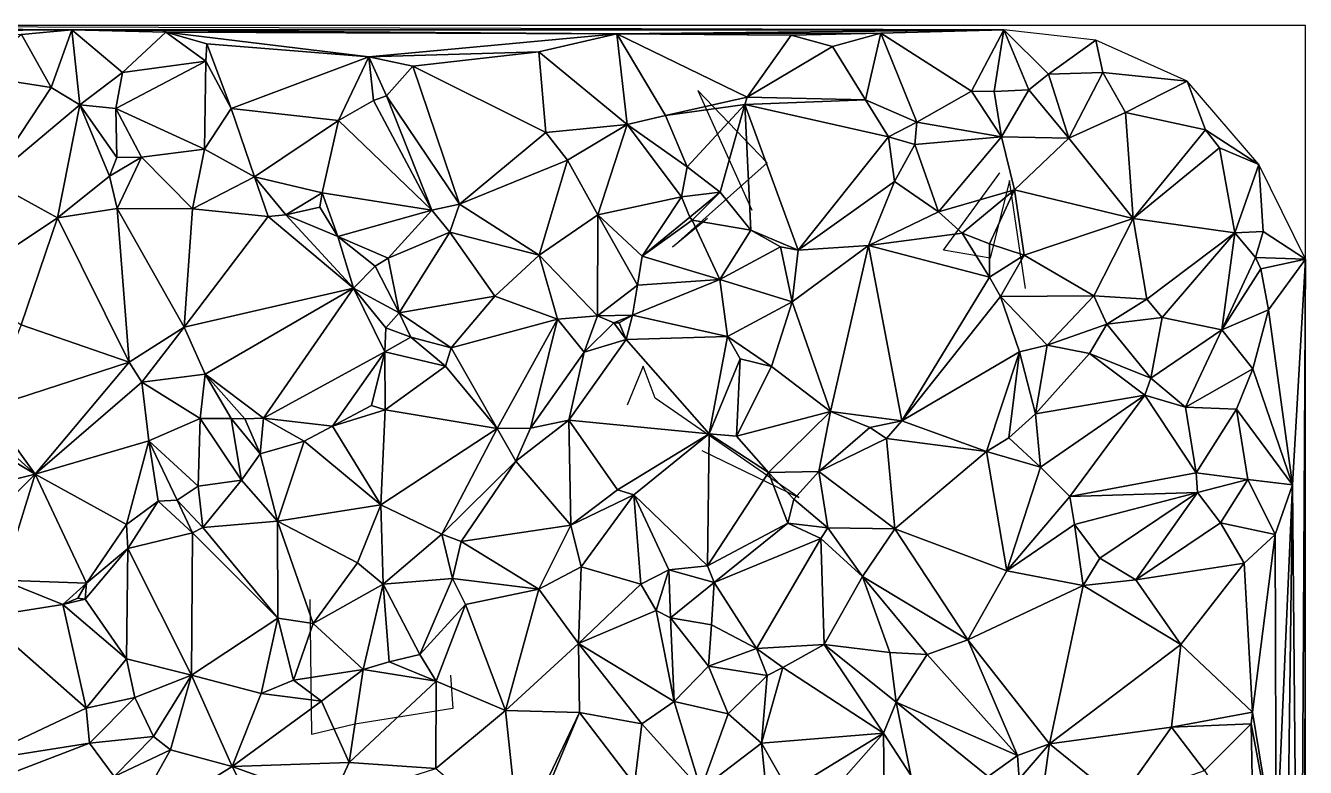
# Model space of a CAD drawing. Header units: metres. Extents: x -15.8 to 15, y -15.7 to 15.
# Drawn here: x 1.01 to 15, y 6.89 to 15 of the extents above; entities that cross this region are included whole.
import ezdxf

# ---------------------------------------------------------------- set-up
doc = ezdxf.new("R2010")
doc.units = ezdxf.units.M
for name, color, linetype in [('CRACKS', 1, 'Continuous'), ('STREET_MESH', 7, 'Continuous'), ('WATER_LINE', 5, 'Continuous')]:
    doc.layers.add(name, color=color, linetype=linetype)

msp = doc.modelspace()

# ---------------------------------------------------------------- linework, layer by layer
at = {"layer": 'CRACKS'}
for points in [[(8.458, 12.889, 0.1), (8.077, 12.573, 0.1), (9.111, 13.496, 0.1), (8.354, 14.286, 0.1), (8.945, 12.979, 0.1)], [(11.935, 12.124, 0.1), (11.76, 13.302, 0.1), (11.549, 12.453, 0.1), (11.039, 12.543, 0.1), (11.656, 13.388, 0.1)], [(8.399, 10.352, 0.1), (9.459, 9.837, 0.1), (7.889, 10.923, 0.1), (7.755, 11.273, 0.1), (7.58, 10.847, 0.1)], [(5.649, 7.897, 0.1), (5.675, 7.532, 0.1), (4.603, 7.358, 0.1), (4.134, 7.248, 0.1), (4.117, 8.721, 0.1)]]:
    msp.add_polyline3d(points, dxfattribs=at)
at = {"layer": 'STREET_MESH'}
for points in [[(-5.469, 14.997), (-1.699, 14.929), (1.51, 14.952)], [(11.698, 14.952), (-5.469, 14.997), (1.51, 14.952)], [(1.51, 14.952), (-1.699, 14.929), (0.961, 14.9)], [(0.417, 14.455), (1.283, 14.321), (0.961, 14.9)], [(1.283, 14.321), (1.51, 14.952), (0.961, 14.9)], [(1.283, 14.321), (1.598, 14.132), (1.51, 14.952)], [(11.698, 14.952), (1.51, 14.952), (7.468, 14.908)], [(1.51, 14.952), (2.538, 14.926), (7.468, 14.908)], [(1.598, 14.132), (2.063, 14.484), (1.51, 14.952)], [(2.063, 14.484), (2.538, 14.926), (1.51, 14.952)], [(2.063, 14.484), (2.975, 14.609), (2.538, 14.926)], [(2.538, 14.926), (4.756, 14.657), (7.468, 14.908)], [(2.988, 14.796), (4.756, 14.657), (2.538, 14.926)], [(2.975, 14.609), (2.988, 14.796), (2.538, 14.926)], [(4.756, 14.657), (6.617, 14.712), (7.468, 14.908)], [(6.617, 14.712), (7.58, 13.915), (7.468, 14.908)], [(10.355, 14.913), (11.698, 14.952), (7.468, 14.908)], [(9.373, 14.891), (10.355, 14.913), (7.468, 14.908)], [(8.894, 14.213), (7.468, 14.908), (7.999, 14.014)], [(8.894, 14.213), (9.373, 14.891), (7.468, 14.908)], [(7.468, 14.908), (7.58, 13.915), (7.999, 14.014)], [(9.825, 14.768), (9.373, 14.891), (8.894, 14.213)], [(9.373, 14.891), (9.825, 14.768), (10.355, 14.913)], [(9.825, 14.768), (10.186, 14.186), (10.355, 14.913)], [(10.355, 14.913), (10.186, 14.186), (10.749, 13.94)], [(11.344, 14.28), (11.698, 14.952), (10.355, 14.913)], [(11.344, 14.28), (10.355, 14.913), (10.749, 13.94)], [(11.344, 14.28), (11.594, 14.276), (11.698, 14.952)], [(11.594, 14.276), (11.971, 14.294), (11.698, 14.952)], [(11.971, 14.294), (12.189, 14.466), (11.698, 14.952)], [(12.189, 14.466), (12.705, 14.836), (11.698, 14.952)], [(12.705, 14.836), (12.189, 14.466), (12.782, 14.484)], [(12.705, 14.836), (12.782, 14.484), (13.703, 14.39)], [(2.988, 14.796), (2.975, 14.609), (3.251, 14.09)], [(4.756, 14.657), (2.988, 14.796), (3.251, 14.09)], [(4.756, 14.657), (5.238, 14.553), (6.617, 14.712)], [(6.617, 14.712), (5.238, 14.553), (6.692, 13.829)], [(7.58, 13.915), (6.617, 14.712), (6.692, 13.829)], [(10.186, 14.186), (9.825, 14.768), (8.894, 14.213)], [(1.992, 14.089), (2.975, 14.609), (2.063, 14.484)], [(2.975, 14.609), (1.992, 14.089), (2.961, 13.645)], [(2.975, 14.609), (2.961, 13.645), (3.251, 14.09)], [(4.426, 13.96), (4.756, 14.657), (3.251, 14.09)], [(4.426, 13.96), (4.809, 14.178), (4.756, 14.657)], [(4.756, 14.657), (4.949, 14.229), (5.238, 14.553)], [(4.809, 14.178), (4.949, 14.229), (4.756, 14.657)], [(4.949, 14.229), (5.747, 13.046), (5.238, 14.553)], [(5.238, 14.553), (5.747, 13.046), (6.692, 13.829)], [(1.283, 14.321), (0.417, 14.455), (0.609, 13.305)], [(1.992, 14.089), (2.063, 14.484), (1.598, 14.132)], [(12.189, 14.466), (11.971, 14.294), (12.409, 13.766)], [(12.782, 14.484), (12.189, 14.466), (12.409, 13.766)], [(13.029, 14.046), (12.782, 14.484), (12.409, 13.766)], [(12.782, 14.484), (13.029, 14.046), (13.703, 14.39)], [(1.598, 14.132), (1.283, 14.321), (0.609, 13.305)], [(11.675, 13.782), (11.344, 14.28), (10.749, 13.94)], [(11.344, 14.28), (11.675, 13.782), (11.594, 14.276)], [(11.675, 13.782), (11.971, 14.294), (11.594, 14.276)], [(11.971, 14.294), (11.675, 13.782), (12.409, 13.766)], [(13.029, 14.046), (13.902, 13.859), (13.703, 14.39)], [(13.902, 13.859), (14.487, 13.477), (13.703, 14.39)], [(1.598, 14.132), (0.609, 13.305), (1.353, 12.897)], [(1.923, 13.35), (1.598, 14.132), (1.353, 12.897)], [(1.923, 13.35), (2.004, 13.554), (1.598, 14.132)], [(2.004, 13.554), (1.992, 14.089), (1.598, 14.132)], [(4.809, 14.178), (4.426, 13.96), (5.447, 12.98)], [(4.949, 14.229), (4.809, 14.178), (5.447, 12.98)], [(5.747, 13.046), (4.949, 14.229), (5.447, 12.98)], [(8.869, 14.135), (8.894, 14.213), (7.999, 14.014)], [(8.237, 13.454), (8.869, 14.135), (7.999, 14.014)], [(8.598, 13.176), (8.869, 14.135), (8.237, 13.454)], [(8.598, 13.176), (8.932, 12.76), (8.869, 14.135)], [(8.869, 14.135), (10.186, 14.186), (8.894, 14.213)], [(10.186, 14.186), (8.869, 14.135), (10.437, 13.782)], [(8.869, 14.135), (9.45, 12.543), (10.437, 13.782)], [(8.932, 12.76), (9.45, 12.543), (8.869, 14.135)], [(10.186, 14.186), (10.437, 13.782), (10.749, 13.94)], [(1.992, 14.089), (2.272, 13.558), (2.961, 13.645)], [(2.004, 13.554), (2.272, 13.558), (1.992, 14.089)], [(3.251, 14.09), (2.961, 13.645), (3.508, 13.342)], [(4.426, 13.96), (3.251, 14.09), (3.508, 13.342)], [(7.58, 13.915), (8.237, 13.454), (7.999, 14.014)], [(13.029, 14.046), (12.409, 13.766), (13.113, 12.889)], [(13.902, 13.859), (13.029, 14.046), (13.113, 12.889)], [(4.248, 13.169), (4.426, 13.96), (3.508, 13.342)], [(4.426, 13.96), (4.248, 13.169), (5.447, 12.98)], [(6.928, 13.526), (7.58, 13.915), (6.692, 13.829)], [(7.58, 13.915), (6.928, 13.526), (7.259, 12.929)], [(8.175, 13.124), (7.58, 13.915), (7.259, 12.929)], [(7.58, 13.915), (8.175, 13.124), (8.237, 13.454)], [(10.749, 13.94), (10.437, 13.782), (10.726, 13.698)], [(11.675, 13.782), (10.749, 13.94), (10.726, 13.698)], [(14.058, 13.66), (13.902, 13.859), (13.113, 12.889)], [(13.902, 13.859), (14.058, 13.66), (14.487, 13.477)], [(5.747, 13.046), (6.928, 13.526), (6.692, 13.829)], [(9.45, 12.543), (10.505, 13.292), (10.437, 13.782)], [(10.437, 13.782), (10.505, 13.292), (10.726, 13.698)], [(10.986, 12.961), (11.675, 13.782), (10.726, 13.698)], [(11.675, 13.782), (10.986, 12.961), (11.817, 13.201)], [(11.675, 13.782), (11.817, 13.201), (12.409, 13.766)], [(12.409, 13.766), (11.817, 13.201), (13.113, 12.889)], [(2.272, 13.558), (2.831, 12.993), (2.961, 13.645)], [(2.961, 13.645), (2.831, 12.993), (3.508, 13.342)], [(10.505, 13.292), (10.986, 12.961), (10.726, 13.698)], [(14.226, 12.73), (14.058, 13.66), (13.113, 12.889)], [(14.058, 13.66), (14.226, 12.73), (14.487, 13.477)], [(2.272, 13.558), (1.923, 13.35), (2.007, 12.996)], [(2.272, 13.558), (2.004, 13.554), (1.923, 13.35)], [(2.831, 12.993), (2.272, 13.558), (2.007, 12.996)], [(6.928, 13.526), (5.747, 13.046), (6.62, 12.489)], [(7.259, 12.929), (6.928, 13.526), (6.62, 12.489)], [(8.175, 13.124), (8.598, 13.176), (8.237, 13.454)], [(14.226, 12.73), (14.533, 12.745), (14.487, 13.477)], [(14.487, 13.477), (14.533, 12.745), (14.996, 12.442)], [(0.609, 13.305), (0.287, 12.183), (1.353, 12.897)], [(2.007, 12.996), (1.923, 13.35), (1.353, 12.897)], [(2.831, 12.993), (3.657, 12.91), (3.508, 13.342)], [(3.851, 12.927), (4.248, 13.169), (3.508, 13.342)], [(3.657, 12.91), (3.851, 12.927), (3.508, 13.342)], [(10.505, 13.292), (9.45, 12.543), (10.219, 12.593)], [(10.505, 13.292), (10.219, 12.593), (10.986, 12.961)], [(3.851, 12.927), (4.223, 13.012), (4.248, 13.169)], [(4.248, 13.169), (4.223, 13.012), (4.419, 12.693)], [(4.248, 13.169), (4.419, 12.693), (5.447, 12.98)], [(8.598, 13.176), (8.175, 13.124), (8.265, 12.901)], [(8.292, 12.87), (8.598, 13.176), (8.265, 12.901)], [(8.292, 12.87), (8.932, 12.76), (8.598, 13.176)], [(10.986, 12.961), (11.242, 12.727), (11.817, 13.201)], [(11.242, 12.727), (11.542, 12.611), (11.817, 13.201)], [(11.817, 13.201), (11.542, 12.611), (11.921, 12.489)], [(11.817, 13.201), (11.921, 12.489), (13.113, 12.889)], [(4.223, 13.012), (3.851, 12.927), (4.419, 12.693)], [(5.643, 12.739), (5.747, 13.046), (5.447, 12.98)], [(5.747, 13.046), (5.643, 12.739), (6.62, 12.489)], [(7.747, 12.477), (8.175, 13.124), (7.259, 12.929)], [(8.175, 13.124), (7.747, 12.477), (8.265, 12.901)], [(0.287, 12.183), (0.957, 11.726), (1.353, 12.897)], [(0.957, 11.726), (2.138, 11.319), (1.353, 12.897)], [(2.138, 11.319), (2.007, 12.996), (1.353, 12.897)], [(2.739, 11.699), (2.007, 12.996), (2.138, 11.319)], [(2.739, 11.699), (2.831, 12.993), (2.007, 12.996)], [(3.657, 12.91), (2.831, 12.993), (2.739, 11.699)], [(4.588, 12.128), (3.657, 12.91), (2.739, 11.699)], [(3.851, 12.927), (3.657, 12.91), (4.588, 12.128)], [(3.851, 12.927), (4.588, 12.128), (4.419, 12.693)], [(4.419, 12.693), (4.97, 12.454), (5.447, 12.98)], [(4.97, 12.454), (5.643, 12.739), (5.447, 12.98)], [(7.258, 11.823), (7.259, 12.929), (6.62, 12.489)], [(7.259, 12.929), (7.258, 11.823), (7.696, 12.161)], [(7.747, 12.477), (7.259, 12.929), (7.696, 12.161)], [(7.747, 12.477), (8.292, 12.87), (8.265, 12.901)], [(10.219, 12.593), (11.242, 12.727), (10.986, 12.961)], [(11.921, 12.489), (12.683, 12.043), (13.113, 12.889)], [(12.683, 12.043), (13.264, 12.007), (13.113, 12.889)], [(13.264, 12.007), (14.226, 12.73), (13.113, 12.889)], [(5.088, 11.858), (5.643, 12.739), (4.97, 12.454)], [(5.643, 12.739), (5.088, 11.858), (6.135, 12.038)], [(5.643, 12.739), (6.135, 12.038), (6.62, 12.489)], [(8.292, 12.87), (7.747, 12.477), (8.593, 12.221)], [(8.932, 12.76), (8.292, 12.87), (8.593, 12.221)], [(8.932, 12.76), (8.593, 12.221), (9.256, 12.58)], [(9.45, 12.543), (8.932, 12.76), (9.256, 12.58)], [(14.452, 12.46), (14.533, 12.745), (14.226, 12.73)], [(14.533, 12.745), (14.452, 12.46), (14.996, 12.442)], [(4.826, 12.367), (4.97, 12.454), (4.419, 12.693)], [(4.588, 12.128), (4.826, 12.367), (4.419, 12.693)], [(10.219, 12.593), (9.385, 11.978), (9.804, 10.777)], [(10.219, 12.593), (9.45, 12.543), (9.385, 11.978)], [(10.584, 10.677), (10.219, 12.593), (9.804, 10.777)], [(11.242, 12.727), (10.219, 12.593), (11.543, 12.247)], [(10.219, 12.593), (10.584, 10.677), (11.543, 12.247)], [(11.542, 12.611), (11.242, 12.727), (11.543, 12.247)], [(11.542, 12.611), (11.543, 12.247), (11.921, 12.489)], [(13.264, 12.007), (13.431, 11.804), (14.226, 12.73)], [(13.431, 11.804), (14.081, 11.67), (14.226, 12.73)], [(14.081, 11.67), (14.452, 12.46), (14.226, 12.73)], [(4.826, 12.367), (5.088, 11.858), (4.97, 12.454)], [(6.135, 12.038), (6.821, 11.787), (6.62, 12.489)], [(6.821, 11.787), (7.258, 11.823), (6.62, 12.489)], [(8.593, 12.221), (7.747, 12.477), (7.696, 12.161)], [(8.593, 12.221), (9.385, 11.978), (9.256, 12.58)], [(9.385, 11.978), (9.45, 12.543), (9.256, 12.58)], [(11.543, 12.247), (11.662, 12.035), (11.921, 12.489)], [(11.662, 12.035), (12.683, 12.043), (11.921, 12.489)], [(14.508, 12.339), (14.452, 12.46), (14.081, 11.67)], [(14.452, 12.46), (14.508, 12.339), (14.996, 12.442)], [(5.088, 11.858), (4.826, 12.367), (4.588, 12.128)], [(14.508, 12.339), (14.081, 11.67), (14.592, 11.889)], [(14.508, 12.339), (14.592, 11.889), (14.996, 12.442)], [(14.592, 11.889), (14.854, 9.977), (14.996, 12.442)], [(14.854, 9.977), (14.936, 1.207), (14.996, 12.442)], [(14.936, 1.207), (14.979, -4.296), (14.996, 12.442)], [(7.639, 11.83), (8.593, 12.221), (7.696, 12.161)], [(8.68, 11.597), (8.593, 12.221), (7.639, 11.83)], [(9.385, 11.978), (8.593, 12.221), (8.68, 11.597)], [(11.543, 12.247), (10.584, 10.677), (11.662, 12.035)], [(4.588, 12.128), (2.739, 11.699), (2.967, 11.186)], [(3.604, 10.705), (4.588, 12.128), (2.967, 11.186)], [(4.588, 12.128), (3.604, 10.705), (4.931, 11.43)], [(4.588, 12.128), (4.931, 11.43), (4.942, 11.694)], [(5.088, 11.858), (4.588, 12.128), (4.942, 11.694)], [(5.088, 11.858), (5.658, 11.474), (6.135, 12.038)], [(6.135, 12.038), (5.658, 11.474), (6.821, 11.787)], [(7.258, 11.823), (7.639, 11.83), (7.696, 12.161)], [(10.584, 10.677), (11.87, 11.43), (11.662, 12.035)], [(12.683, 12.043), (11.662, 12.035), (12.174, 11.503)], [(11.662, 12.035), (11.87, 11.43), (12.174, 11.503)], [(12.825, 11.734), (12.683, 12.043), (12.174, 11.503)], [(12.825, 11.734), (13.264, 12.007), (12.683, 12.043)], [(9.16, 11.269), (9.385, 11.978), (8.68, 11.597)], [(9.385, 11.978), (9.16, 11.269), (9.804, 10.777)], [(13.264, 12.007), (12.825, 11.734), (13.431, 11.804)], [(5.218, 11.592), (5.088, 11.858), (4.942, 11.694)], [(5.088, 11.858), (5.218, 11.592), (5.658, 11.474)], [(5.658, 11.474), (6.159, 10.594), (6.821, 11.787)], [(6.821, 11.787), (6.159, 10.594), (6.523, 10.596)], [(7.112, 11.428), (6.821, 11.787), (6.523, 10.596)], [(6.821, 11.787), (7.112, 11.428), (7.258, 11.823)], [(7.112, 11.428), (7.437, 11.747), (7.258, 11.823)], [(7.258, 11.823), (7.437, 11.747), (7.639, 11.83)], [(7.437, 11.747), (7.493, 11.748), (7.639, 11.83)], [(7.493, 11.748), (7.571, 11.567), (7.639, 11.83)], [(7.571, 11.567), (8.68, 11.597), (7.639, 11.83)], [(12.825, 11.734), (13.307, 11.144), (13.431, 11.804)], [(13.307, 11.144), (14.081, 11.67), (13.431, 11.804)], [(14.081, 11.67), (14.422, 11.243), (14.592, 11.889)], [(14.592, 11.889), (14.422, 11.243), (14.854, 9.977)], [(0.589, 10.815), (2.138, 11.319), (0.957, 11.726)], [(2.275, 11.097), (2.739, 11.699), (2.138, 11.319)], [(2.739, 11.699), (2.275, 11.097), (2.967, 11.186)], [(4.931, 11.43), (5.218, 11.592), (4.942, 11.694)], [(7.112, 11.428), (7.571, 11.567), (7.437, 11.747)], [(7.571, 11.567), (7.493, 11.748), (7.437, 11.747)], [(12.636, 11.414), (12.825, 11.734), (12.174, 11.503)], [(13.307, 11.144), (12.825, 11.734), (12.636, 11.414)], [(14.081, 11.67), (13.307, 11.144), (13.685, 10.827)], [(14.422, 11.243), (14.081, 11.67), (13.685, 10.827)], [(5.597, 11.273), (5.218, 11.592), (4.931, 11.43)], [(5.218, 11.592), (5.597, 11.273), (5.658, 11.474)], [(5.658, 11.474), (5.597, 11.273), (6.159, 10.594)], [(7.571, 11.567), (6.942, 10.685), (8.478, 10.533)], [(6.942, 10.685), (7.571, 11.567), (7.112, 11.428)], [(7.571, 11.567), (8.478, 10.533), (8.68, 11.597)], [(8.478, 10.533), (8.816, 11.353), (8.68, 11.597)], [(8.816, 11.353), (9.16, 11.269), (8.68, 11.597)], [(11.87, 11.43), (12.046, 10.754), (12.174, 11.503)], [(12.046, 10.754), (12.636, 11.414), (12.174, 11.503)], [(4.931, 11.43), (3.604, 10.705), (4.36, 10.617)], [(4.786, 10.845), (4.931, 11.43), (4.36, 10.617)], [(4.931, 11.43), (4.786, 10.845), (4.937, 10.797)], [(5.597, 11.273), (4.931, 11.43), (4.937, 10.797)], [(6.942, 10.685), (7.112, 11.428), (6.523, 10.596)], [(8.776, 10.508), (8.816, 11.353), (8.478, 10.533)], [(8.816, 11.353), (8.776, 10.508), (9.16, 11.269)], [(11.87, 11.43), (10.584, 10.677), (11.509, 10.34)], [(11.754, 10.49), (11.87, 11.43), (11.509, 10.34)], [(12.046, 10.754), (11.87, 11.43), (11.754, 10.49)], [(12.636, 11.414), (12.046, 10.754), (13.24, 10.957)], [(13.307, 11.144), (12.636, 11.414), (13.24, 10.957)], [(0.589, 10.815), (1.108, 10.092), (2.138, 11.319)], [(1.108, 10.092), (2.275, 11.097), (2.138, 11.319)], [(6.159, 10.594), (5.597, 11.273), (4.937, 10.797)], [(9.16, 11.269), (8.776, 10.508), (9.804, 10.777)], [(14.422, 11.243), (13.685, 10.827), (14.243, 10.805)], [(14.422, 11.243), (14.243, 10.805), (14.854, 9.977)], [(2.351, 10.458), (2.275, 11.097), (1.108, 10.092)], [(2.275, 11.097), (2.913, 10.703), (2.967, 11.186)], [(2.913, 10.703), (2.275, 11.097), (2.351, 10.458)], [(2.913, 10.703), (3.252, 10.701), (2.967, 11.186)], [(3.252, 10.701), (3.403, 10.697), (2.967, 11.186)], [(3.403, 10.697), (3.604, 10.705), (2.967, 11.186)], [(13.685, 10.827), (13.307, 11.144), (13.24, 10.957)], [(12.046, 10.754), (12.099, 10.169), (13.24, 10.957)], [(12.099, 10.169), (12.419, 9.85), (13.24, 10.957)], [(12.419, 9.85), (13.802, 10.107), (13.24, 10.957)], [(13.802, 10.107), (13.685, 10.827), (13.24, 10.957)], [(0.589, 10.815), (0.425, 10.708), (1.108, 10.092)], [(4.786, 10.845), (4.36, 10.617), (4.937, 10.797)], [(4.937, 10.797), (4.36, 10.617), (4.888, 9.759)], [(6.159, 10.594), (4.937, 10.797), (4.888, 9.759)], [(8.776, 10.508), (9.128, 10.113), (9.804, 10.777)], [(9.128, 10.113), (9.678, 10.123), (9.804, 10.777)], [(9.678, 10.123), (10.236, 10.603), (9.804, 10.777)], [(10.236, 10.603), (10.584, 10.677), (9.804, 10.777)], [(13.685, 10.827), (13.802, 10.107), (14.243, 10.805)], [(14.243, 10.805), (13.802, 10.107), (14.366, 10.036)], [(14.854, 9.977), (14.243, 10.805), (14.366, 10.036)], [(0.425, 10.708), (0.323, 10.564), (1.108, 10.092)], [(2.89, 9.963), (2.913, 10.703), (2.351, 10.458)], [(2.913, 10.703), (2.89, 9.963), (3.364, 10.029)], [(3.252, 10.701), (2.913, 10.703), (3.364, 10.029)], [(3.569, 10.317), (3.252, 10.701), (3.364, 10.029)], [(3.569, 10.317), (3.403, 10.697), (3.252, 10.701)], [(3.403, 10.697), (3.569, 10.317), (3.604, 10.705)], [(3.569, 10.317), (4.049, 10.453), (3.604, 10.705)], [(3.604, 10.705), (4.049, 10.453), (4.36, 10.617)], [(6.942, 10.685), (6.364, 10.235), (6.967, 9.536)], [(6.364, 10.235), (6.942, 10.685), (6.523, 10.596)], [(7.476, 9.923), (6.942, 10.685), (6.967, 9.536)], [(6.942, 10.685), (7.476, 9.923), (8.478, 10.533)], [(10.584, 10.677), (10.236, 10.603), (10.415, 10.484)], [(11.509, 10.34), (10.584, 10.677), (10.415, 10.484)], [(12.099, 10.169), (12.046, 10.754), (11.754, 10.49)], [(0.323, 10.564), (0.347, 9.903), (1.108, 10.092)], [(4.36, 10.617), (4.049, 10.453), (4.888, 9.759)], [(5.556, 9.438), (6.159, 10.594), (4.888, 9.759)], [(6.364, 10.235), (6.159, 10.594), (5.556, 9.438)], [(6.159, 10.594), (6.364, 10.235), (6.523, 10.596)], [(7.476, 9.923), (7.653, 9.867), (8.478, 10.533)], [(8.478, 10.533), (7.653, 9.867), (8.459, 9.09)], [(9.128, 10.113), (8.478, 10.533), (8.459, 9.09)], [(9.128, 10.113), (8.776, 10.508), (8.478, 10.533)], [(10.236, 10.603), (9.678, 10.123), (10.415, 10.484)], [(2.109, 9.544), (2.351, 10.458), (1.108, 10.092)], [(2.351, 10.458), (2.109, 9.544), (2.454, 9.797)], [(2.661, 9.807), (2.351, 10.458), (2.454, 9.797)], [(2.89, 9.963), (2.351, 10.458), (2.661, 9.807)], [(4.049, 10.453), (3.569, 10.317), (3.76, 9.58)], [(4.049, 10.453), (3.76, 9.58), (4.888, 9.759)], [(9.678, 10.123), (10.507, 9.495), (10.415, 10.484)], [(10.507, 9.495), (11.509, 10.34), (10.415, 10.484)], [(12.099, 10.169), (11.754, 10.49), (11.509, 10.34)], [(3.76, 9.58), (3.569, 10.317), (3.364, 10.029)], [(5.765, 9.357), (6.364, 10.235), (5.556, 9.438)], [(6.364, 10.235), (5.765, 9.357), (6.967, 9.536)], [(10.507, 9.495), (11.731, 9.037), (11.509, 10.34)], [(11.731, 9.037), (12.099, 10.169), (11.509, 10.34)], [(0.347, 9.903), (0.294, 9.288), (1.108, 10.092)], [(0.294, 9.288), (0.752, 8.935), (1.108, 10.092)], [(0.752, 8.935), (1.671, 8.903), (1.108, 10.092)], [(1.671, 8.903), (2.109, 9.544), (1.108, 10.092)], [(9.338, 9.556), (9.128, 10.113), (8.459, 9.09)], [(9.128, 10.113), (9.404, 9.819), (9.678, 10.123)], [(9.404, 9.819), (9.128, 10.113), (9.338, 9.556)], [(9.404, 9.819), (9.776, 9.505), (9.678, 10.123)], [(9.776, 9.505), (10.507, 9.495), (9.678, 10.123)], [(12.099, 10.169), (11.731, 9.037), (12.419, 9.85)], [(12.419, 9.85), (13.818, 9.894), (13.802, 10.107)], [(13.802, 10.107), (13.818, 9.894), (14.366, 10.036)], [(2.943, 9.51), (2.89, 9.963), (2.661, 9.807)], [(2.89, 9.963), (2.943, 9.51), (3.364, 10.029)], [(2.943, 9.51), (3.76, 9.58), (3.364, 10.029)], [(13.818, 9.894), (14.069, 9.561), (14.366, 10.036)], [(14.069, 9.561), (14.667, 9.432), (14.366, 10.036)], [(14.667, 9.432), (14.854, 9.977), (14.366, 10.036)], [(14.667, 9.432), (14.676, 5.914), (14.854, 9.977)], [(14.854, 9.977), (14.676, 5.914), (14.78, 4.089)], [(14.936, 1.207), (14.854, 9.977), (14.78, 4.089)], [(2.454, 9.797), (2.109, 9.544), (2.122, 9.282)], [(2.83, 9.451), (2.454, 9.797), (2.122, 9.282)], [(2.83, 9.451), (2.661, 9.807), (2.454, 9.797)], [(2.83, 9.451), (2.943, 9.51), (2.661, 9.807)], [(7.653, 9.867), (7.476, 9.923), (6.967, 9.536)], [(7.08, 9.079), (7.653, 9.867), (6.967, 9.536)], [(7.653, 9.867), (7.08, 9.079), (7.732, 8.891)], [(7.653, 9.867), (8.038, 9.048), (8.459, 9.09)], [(8.038, 9.048), (7.653, 9.867), (7.732, 8.891)], [(9.776, 9.505), (9.404, 9.819), (9.338, 9.556)], [(11.731, 9.037), (12.473, 9.544), (12.419, 9.85)], [(12.473, 9.544), (13.818, 9.894), (12.419, 9.85)], [(13.818, 9.894), (12.473, 9.544), (12.747, 9.174)], [(13.142, 8.936), (13.818, 9.894), (12.747, 9.174)], [(13.818, 9.894), (13.142, 8.936), (14.069, 9.561)], [(3.76, 9.58), (4.635, 9.125), (4.888, 9.759)], [(4.888, 9.759), (4.635, 9.125), (4.915, 8.89)], [(5.556, 9.438), (4.888, 9.759), (4.915, 8.89)], [(2.109, 9.544), (1.671, 8.903), (2.122, 9.282)], [(3.762, 8.518), (3.76, 9.58), (2.943, 9.51)], [(4.147, 8.46), (4.635, 9.125), (3.76, 9.58)], [(3.762, 8.518), (4.147, 8.46), (3.76, 9.58)], [(6.967, 9.536), (5.765, 9.357), (6.617, 8.834)], [(7.08, 9.079), (6.967, 9.536), (6.617, 8.834)], [(8.534, 8.91), (9.338, 9.556), (8.459, 9.09)], [(8.534, 8.91), (9.697, 9.39), (9.338, 9.556)], [(9.697, 9.39), (9.776, 9.505), (9.338, 9.556)], [(12.473, 9.544), (11.731, 9.037), (12.566, 8.876)], [(12.747, 9.174), (12.473, 9.544), (12.566, 8.876)], [(13.142, 8.936), (14.328, 9.121), (14.069, 9.561)], [(14.328, 9.121), (14.667, 9.432), (14.069, 9.561)], [(2.82, 7.896), (2.83, 9.451), (2.122, 9.282)], [(3.762, 8.518), (2.83, 9.451), (2.82, 7.896)], [(2.83, 9.451), (3.762, 8.518), (2.943, 9.51)], [(5.671, 8.952), (5.556, 9.438), (4.915, 8.89)], [(5.671, 8.952), (5.765, 9.357), (5.556, 9.438)], [(8.994, 8.188), (9.697, 9.39), (8.534, 8.91)], [(9.735, 8.232), (9.697, 9.39), (8.994, 8.188)], [(9.776, 9.505), (9.697, 9.39), (10.154, 8.975)], [(10.154, 8.975), (9.697, 9.39), (9.735, 8.232)], [(9.776, 9.505), (10.154, 8.975), (10.507, 9.495)], [(10.507, 9.495), (10.154, 8.975), (11.304, 8.282)], [(11.731, 9.037), (10.507, 9.495), (11.304, 8.282)], [(14.667, 9.432), (14.328, 9.121), (14.418, 7.49)], [(14.667, 9.432), (14.418, 7.49), (14.676, 5.914)], [(1.655, 8.728), (2.108, 8.073), (2.122, 9.282)], [(1.671, 8.903), (1.655, 8.728), (2.122, 9.282)], [(2.108, 8.073), (2.82, 7.896), (2.122, 9.282)], [(5.765, 9.357), (5.671, 8.952), (6.617, 8.834)], [(4.635, 9.125), (4.147, 8.46), (4.915, 8.89)], [(13.142, 8.936), (12.747, 9.174), (12.566, 8.876)], [(13.142, 8.936), (13.635, 8.229), (14.328, 9.121)], [(14.328, 9.121), (13.635, 8.229), (14.418, 7.49)], [(7.049, 8.242), (7.08, 9.079), (6.617, 8.834)], [(7.08, 9.079), (7.049, 8.242), (7.732, 8.891)], [(7.899, 8.602), (8.038, 9.048), (7.732, 8.891)], [(7.899, 8.602), (8.056, 8.524), (8.038, 9.048)], [(8.038, 9.048), (8.534, 8.91), (8.459, 9.09)], [(8.056, 8.524), (8.534, 8.91), (8.038, 9.048)], [(10.452, 8.144), (10.154, 8.975), (9.735, 8.232)], [(11.304, 8.282), (10.154, 8.975), (10.861, 8.122)], [(10.154, 8.975), (10.452, 8.144), (10.861, 8.122)], [(11.731, 9.037), (11.304, 8.282), (12.566, 8.876)], [(1.412, 8.669), (0.752, 8.935), (0.533, 8.529)], [(0.752, 8.935), (1.412, 8.669), (1.671, 8.903)], [(1.412, 8.669), (1.577, 8.739), (1.671, 8.903)], [(1.577, 8.739), (1.655, 8.728), (1.671, 8.903)], [(4.147, 8.46), (4.696, 7.957), (4.915, 8.89)], [(4.696, 7.957), (4.98, 8.042), (4.915, 8.89)], [(5.316, 8.122), (5.671, 8.952), (4.915, 8.89)], [(4.98, 8.042), (5.316, 8.122), (4.915, 8.89)], [(5.671, 8.952), (5.316, 8.122), (5.814, 8.669)], [(5.671, 8.952), (5.814, 8.669), (6.617, 8.834)], [(5.814, 8.669), (6.251, 7.508), (6.617, 8.834)], [(6.251, 7.508), (7.049, 8.242), (6.617, 8.834)], [(7.049, 8.242), (7.899, 8.602), (7.732, 8.891)], [(8.534, 8.91), (8.056, 8.524), (8.503, 8.445)], [(8.994, 8.188), (8.534, 8.91), (8.503, 8.445)], [(12.566, 8.876), (11.304, 8.282), (12.198, 7.146)], [(13.635, 8.229), (12.566, 8.876), (12.198, 7.146)], [(13.635, 8.229), (13.142, 8.936), (12.566, 8.876)], [(1.412, 8.669), (1.655, 8.728), (1.577, 8.739)], [(1.655, 8.728), (1.412, 8.669), (2.108, 8.073)], [(1.669, 7.533), (1.412, 8.669), (0.533, 8.529)], [(1.412, 8.669), (1.669, 7.533), (2.108, 8.073)], [(5.316, 8.122), (5.494, 7.829), (5.814, 8.669)], [(5.494, 7.829), (6.251, 7.508), (5.814, 8.669)], [(7.049, 8.242), (8.094, 7.607), (7.899, 8.602)], [(8.094, 7.607), (8.056, 8.524), (7.899, 8.602)], [(0.431, 6.951), (1.669, 7.533), (0.533, 8.529)], [(3.579, 7.695), (3.762, 8.518), (2.82, 7.896)], [(3.935, 7.84), (3.762, 8.518), (3.579, 7.695)], [(3.935, 7.84), (4.147, 8.46), (3.762, 8.518)], [(3.935, 7.84), (4.696, 7.957), (4.147, 8.46)], [(8.056, 8.524), (8.47, 7.993), (8.503, 8.445)], [(8.47, 7.993), (8.056, 8.524), (8.094, 7.607)], [(8.47, 7.993), (8.994, 8.188), (8.503, 8.445)], [(11.847, 7.018), (11.304, 8.282), (10.861, 8.122)], [(11.304, 8.282), (11.847, 7.018), (12.198, 7.146)], [(5.316, 8.122), (4.98, 8.042), (5.494, 7.829)], [(7.049, 8.242), (6.251, 7.508), (7.059, 7.488)], [(7.74, 7.362), (7.049, 8.242), (7.059, 7.488)], [(7.74, 7.362), (8.094, 7.607), (7.049, 8.242)], [(8.47, 7.993), (9.111, 7.893), (8.994, 8.188)], [(9.283, 7.978), (9.735, 8.232), (8.994, 8.188)], [(9.111, 7.893), (9.283, 7.978), (8.994, 8.188)], [(9.283, 7.978), (10.383, 7.262), (9.735, 8.232)], [(10.523, 7.599), (10.452, 8.144), (9.735, 8.232)], [(10.383, 7.262), (10.523, 7.599), (9.735, 8.232)], [(10.452, 8.144), (10.523, 7.599), (10.861, 8.122)], [(10.523, 7.599), (11.847, 7.018), (10.861, 8.122)], [(13.532, 7.326), (13.635, 8.229), (12.198, 7.146)], [(14.418, 7.49), (13.635, 8.229), (13.532, 7.326)], [(1.669, 7.533), (2.201, 7.65), (2.108, 8.073)], [(2.108, 8.073), (2.201, 7.65), (2.82, 7.896)], [(4.98, 8.042), (4.696, 7.957), (5.494, 7.829)], [(8.687, 7.471), (8.47, 7.993), (8.094, 7.607)], [(8.687, 7.471), (9.111, 7.893), (8.47, 7.993)], [(9.283, 7.978), (9.111, 7.893), (9.05, 7.151)], [(10.383, 7.262), (9.283, 7.978), (9.05, 7.151)], [(2.201, 7.65), (2.405, 7.226), (2.82, 7.896)], [(2.405, 7.226), (2.589, 7.08), (2.82, 7.896)], [(2.589, 7.08), (3.264, 6.898), (2.82, 7.896)], [(3.264, 6.898), (3.579, 7.695), (2.82, 7.896)], [(3.935, 7.84), (3.579, 7.695), (4.241, 7.61)], [(4.696, 7.957), (3.935, 7.84), (4.241, 7.61)], [(4.544, 6.941), (4.696, 7.957), (4.241, 7.61)], [(4.696, 7.957), (4.544, 6.941), (5.494, 7.829)], [(9.111, 7.893), (8.687, 7.471), (9.05, 7.151)], [(5.494, 7.829), (4.544, 6.941), (5.489, 6.876)], [(6.251, 7.508), (5.494, 7.829), (5.489, 6.876)], [(2.201, 7.65), (1.669, 7.533), (1.703, 7.152)], [(2.405, 7.226), (2.201, 7.65), (1.703, 7.152)], [(3.579, 7.695), (3.264, 6.898), (4.241, 7.61)], [(3.264, 6.898), (4.544, 6.941), (4.241, 7.61)], [(8.094, 7.607), (7.74, 7.362), (8.385, 6.644)], [(8.687, 7.471), (8.094, 7.607), (8.385, 6.644)], [(10.523, 7.599), (10.383, 7.262), (10.684, 6.804)], [(10.523, 7.599), (10.684, 6.804), (11.528, 6.786)], [(11.847, 7.018), (10.523, 7.599), (11.528, 6.786)], [(1.669, 7.533), (0.431, 6.951), (1.703, 7.152)], [(6.251, 7.508), (5.489, 6.876), (6.4, 6.104)], [(6.251, 7.508), (6.4, 6.104), (7.059, 7.488)], [(6.4, 6.104), (6.467, 6.073), (7.059, 7.488)], [(6.467, 6.073), (7.661, 6.699), (7.059, 7.488)], [(7.661, 6.699), (7.74, 7.362), (7.059, 7.488)], [(8.687, 7.471), (8.385, 6.644), (9.05, 7.151)], [(14.403, 7.365), (14.418, 7.49), (13.532, 7.326)], [(14.418, 7.49), (14.403, 7.365), (14.676, 5.914)], [(7.74, 7.362), (7.661, 6.699), (8.385, 6.644)], [(12.964, 6.527), (13.532, 7.326), (12.198, 7.146)], [(12.964, 6.527), (13.893, 6.855), (13.532, 7.326)], [(13.893, 6.855), (14.403, 7.365), (13.532, 7.326)], [(14.43, 5.986), (14.403, 7.365), (13.893, 6.855)], [(14.403, 7.365), (14.43, 5.986), (14.676, 5.914)], [(0.431, 6.951), (0.362, 6.639), (1.703, 7.152)], [(0.362, 6.639), (1.973, 6.789), (1.703, 7.152)], [(1.973, 6.789), (2.405, 7.226), (1.703, 7.152)], [(2.405, 7.226), (1.973, 6.789), (2.589, 7.08)], [(8.385, 6.644), (9.089, 6.746), (9.05, 7.151)], [(9.35, 6.629), (10.383, 7.262), (9.05, 7.151)], [(9.089, 6.746), (9.35, 6.629), (9.05, 7.151)], [(9.728, 6.518), (10.383, 7.262), (9.35, 6.629)], [(10.383, 7.262), (9.728, 6.518), (10.392, 6.642)], [(10.684, 6.804), (10.383, 7.262), (10.392, 6.642)], [(11.847, 7.018), (11.866, 6.759), (12.198, 7.146)], [(11.866, 6.759), (12.08, 6.306), (12.198, 7.146)], [(12.08, 6.306), (12.964, 6.527), (12.198, 7.146)], [(2.589, 7.08), (1.973, 6.789), (2.067, 6.151)], [(3.264, 6.898), (2.589, 7.08), (2.067, 6.151)], [(11.866, 6.759), (11.847, 7.018), (11.528, 6.786)], [(3.264, 6.898), (2.067, 6.151), (3.511, 6.419)], [(4.342, 6.508), (4.544, 6.941), (3.264, 6.898)], [(4.342, 6.508), (3.264, 6.898), (3.511, 6.419)], [(4.544, 6.941), (4.342, 6.508), (5.489, 6.876)]]:
    msp.add_3dface(points, dxfattribs=at)
at = {"layer": 'WATER_LINE'}
msp.add_3dface([(-14.999, -14.995, 0.05), (14.996, -14.995, 0.05), (14.996, 14.997, 0.05), (-14.999, 14.997, 0.05)], dxfattribs=at)

doc.saveas('drawing.dxf')
